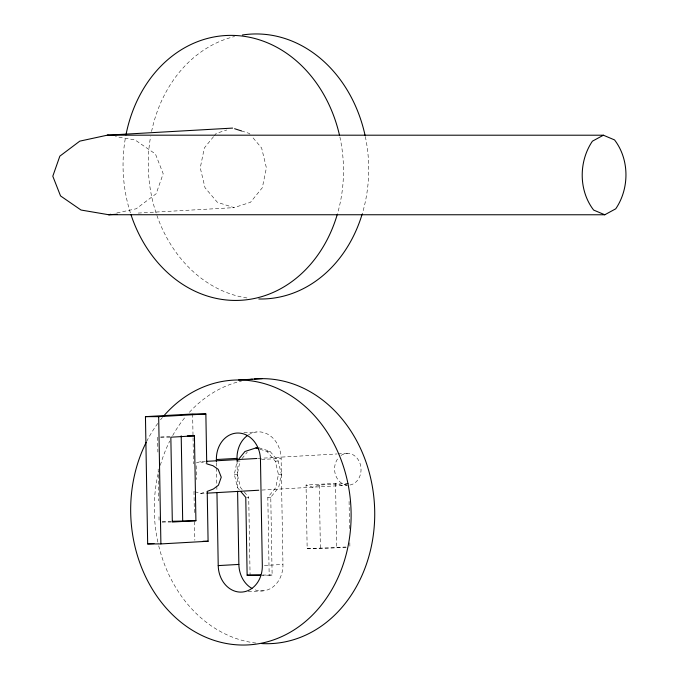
<?xml version="1.0" encoding="UTF-8"?>
<svg xmlns="http://www.w3.org/2000/svg" width="679" height="679" viewBox="0 0 679 679"><rect width="100%" height="100%" fill="white"/><g stroke="black" fill="none" stroke-linecap="round" stroke-linejoin="round"><path stroke-width="0.51" stroke-dasharray="3.4 2.55" d="M239.432 489.941L237.531 487.7L234.34 474.443L237.064 461.185L240.018 461.016L237.294 474.273L240.476 487.53L243.651 491.265M259.964 449.218L267.017 451.484L275.258 461.185L278.441 474.443L275.716 487.7L267.815 497.41L269.173 575.206L261.822 575.206M258.877 447.758L269.962 451.314L278.203 461.024L281.386 474.281L278.67 487.539L270.768 497.24L272.126 575.037L269.173 575.206M213.554 136.649L204.337 147.971L200.254 167.857L205.033 187.752L217.39 202.308L234.026 207.638L250.466 202.308L262.315 187.752L266.397 167.866L261.627 147.98L251.867 136.487M214.216 135.842L216.194 133.415L226.828 129.969M241.987 458.588L247.258 452.121M196.324 462.925L200.084 461.703L205.347 461.406M194.932 491.698L200.636 493.523L206.272 491.698M348.768 483.38L319.283 485.052L312.705 487.183L306.051 485.052L307.163 548.691L320.395 548.691L346.723 547.198M347.835 483.686L342.191 485.51L335.545 483.38L306.051 485.052M116.83 212.968L136.19 208.776L156.136 193.761L163.181 173.705L155.44 153.989L134.985 139.891L115.498 136.581M138.177 213.062L234.026 207.638M160.694 437.021L169.928 436.495M243.914 432.701L256.297 431.997M267.017 451.484L269.962 451.314M258.012 458.427L337.005 453.954M338.057 453.895L347.538 453.36M261.5 459.479L281.114 458.367L282.965 564.436A26.532 22.034 86.8 0 1 254.54 589.652M275.258 461.185L278.203 461.024M234.34 474.443L237.294 474.273M278.441 474.443L281.386 474.281M200.636 493.523L205.924 493.226M261.958 490.051L347.113 485.239M246.749 497.351L248.718 497.24L250.076 575.037M267.815 497.41L270.768 497.24M162.171 521.871L171.405 521.345M307.163 548.691L345.815 547.019M264.386 565.488L282.965 564.436M248.2 591.681L263.681 590.798M160.668 437.191L169.826 437.191M162.145 522.041L171.303 522.041M262.671 575.037L272.126 575.037M241.435 130.911L249.261 133.423L251.213 135.715M200.084 461.703L205.779 463.536M244.279 492.012L248.718 497.24M349.082 501.416L349.566 528.992M349.812 542.776L349.88 547.019M335.545 483.38L336.657 547.019M319.283 485.052L320.395 548.691M237.056 460.489L237.574 490.187M216.423 462.713L216.499 466.957M216.516 468.018L216.813 484.993M216.83 486.054L216.924 491.35M196.189 465.718L196.435 479.484M192.632 413.978L193.507 463.833M193.982 491.392L194.364 513.205M194.508 521.514L194.839 540.212M157.613 437.191L157.876 452.044M158.173 469.011L158.725 500.83M159.005 516.736L159.098 522.041M340.96 455.49A15.914 13.224 86.8 0 1 360.999 468.238A15.914 13.224 86.8 0 1 342.997 483.966A15.914 13.224 86.8 0 1 338.897 457.29M255.941 643.064A132.592 110.151 86.8 0 1 158.105 543.124M157.884 542.114A132.592 110.151 86.8 0 1 158.733 471.209M160.312 465.31A132.592 110.151 86.8 0 1 169.767 441.044M172.687 435.545A132.592 110.151 86.8 0 1 185.426 416.872M189.382 412.323A132.592 110.151 86.8 0 1 241.58 381.004M146.622 441.503A132.592 110.151 86.8 0 1 158.071 423.017M160.558 419.783A132.592 110.151 86.8 0 1 162.476 417.432M248.438 434.874A26.532 22.034 86.8 0 1 281.114 458.367M246.969 297.962A132.592 110.151 86.8 0 1 150.602 136.547M151.578 131.497A132.592 110.151 86.8 0 1 234.594 36.522M365.319 136.564A132.592 110.151 86.8 0 1 362.102 214.301M130.368 212.79A132.592 110.151 86.8 0 1 125.573 136.963M339.89 136.98A132.592 110.151 86.8 0 1 337.463 213.783"/><path stroke-width="1.02" d="M237.726 460.379L244.966 451.484L255.932 447.928L257.893 447.817M603.385 135.214L592.419 141.173C578.652 161.432 578.576 190.468 593.624 210.066L604.777 214.768L615.743 208.809C629.509 188.558 629.586 159.523 614.537 139.916L603.385 135.214L107.299 135.18L79.791 141.139L59.845 156.153L52.801 176.209L60.541 195.925L80.996 210.023L108.682 214.734L604.777 214.768M110.719 214.292L108.682 214.734L117.111 214.25M232.634 128.093L107.299 135.18L109.344 135.528M238.592 379.985L262.187 378.653M145.45 416.651L192.632 413.978L205.864 413.978L206.73 463.842L212.968 465.718L218.154 469.299L221.252 477.184L218.434 485.205L213.376 489.016L207.214 491.392L208.088 541.256L160.898 543.921L147.666 543.921L145.45 416.651L158.674 416.651L205.864 413.978M194.44 435.859L170.845 437.191L172.322 522.041L195.917 520.708L194.44 435.859L187.311 435.859M216.406 461.652L216.372 459.539L237.013 458.367A26.532 22.034 86.8 0 1 247.64 435.4M206.399 461.347L256.959 458.486M206.976 493.166L258.784 490.238M172.432 521.285L195.917 520.708M147.666 543.921L153.963 543.565M216.949 492.411L218.222 565.599L238.864 564.427A26.532 22.034 86.8 0 0 251.943 588.421M240.697 491.435L245.773 497.41L247.131 575.206L260.575 575.037M202.996 541.256L208.088 541.256M247.131 575.206L260.778 575.206M234.594 128.713L241.435 130.911M255.932 447.928L258.954 448.895M237.013 458.367L237.056 460.489M237.591 491.248L238.864 564.427M181.208 435.859L182.685 520.708M158.674 416.651L160.898 543.921M254.286 378.992A132.592 110.151 86.8 0 1 374.664 509.403A132.592 110.151 86.8 0 1 261.873 643.582M248.395 379.697A132.592 110.151 86.8 0 1 252.316 379.188M163.783 415.904A132.592 110.151 86.8 0 1 344.907 471.243A132.592 110.151 86.8 0 1 229.969 644.091A132.592 110.151 86.8 0 1 146.18 442.377M218.222 565.599A26.532 22.034 86.8 0 0 240.731 592.113A26.532 22.034 86.8 0 0 262.323 565.599L260.464 459.539A26.532 22.034 86.8 0 0 237.956 433.024A26.532 22.034 86.8 0 0 216.372 459.539M362.102 214.301A132.592 110.151 86.8 0 1 258.826 298.989M242.378 34.994A132.592 110.151 86.8 0 1 365.107 135.554M337.174 214.759A132.592 110.151 86.8 0 1 235.588 300.441A132.592 110.151 86.8 0 1 130.996 214.742M125.955 134.943A132.592 110.151 86.8 0 1 230.953 35.376A132.592 110.151 86.8 0 1 339.432 134.96"/></g></svg>
